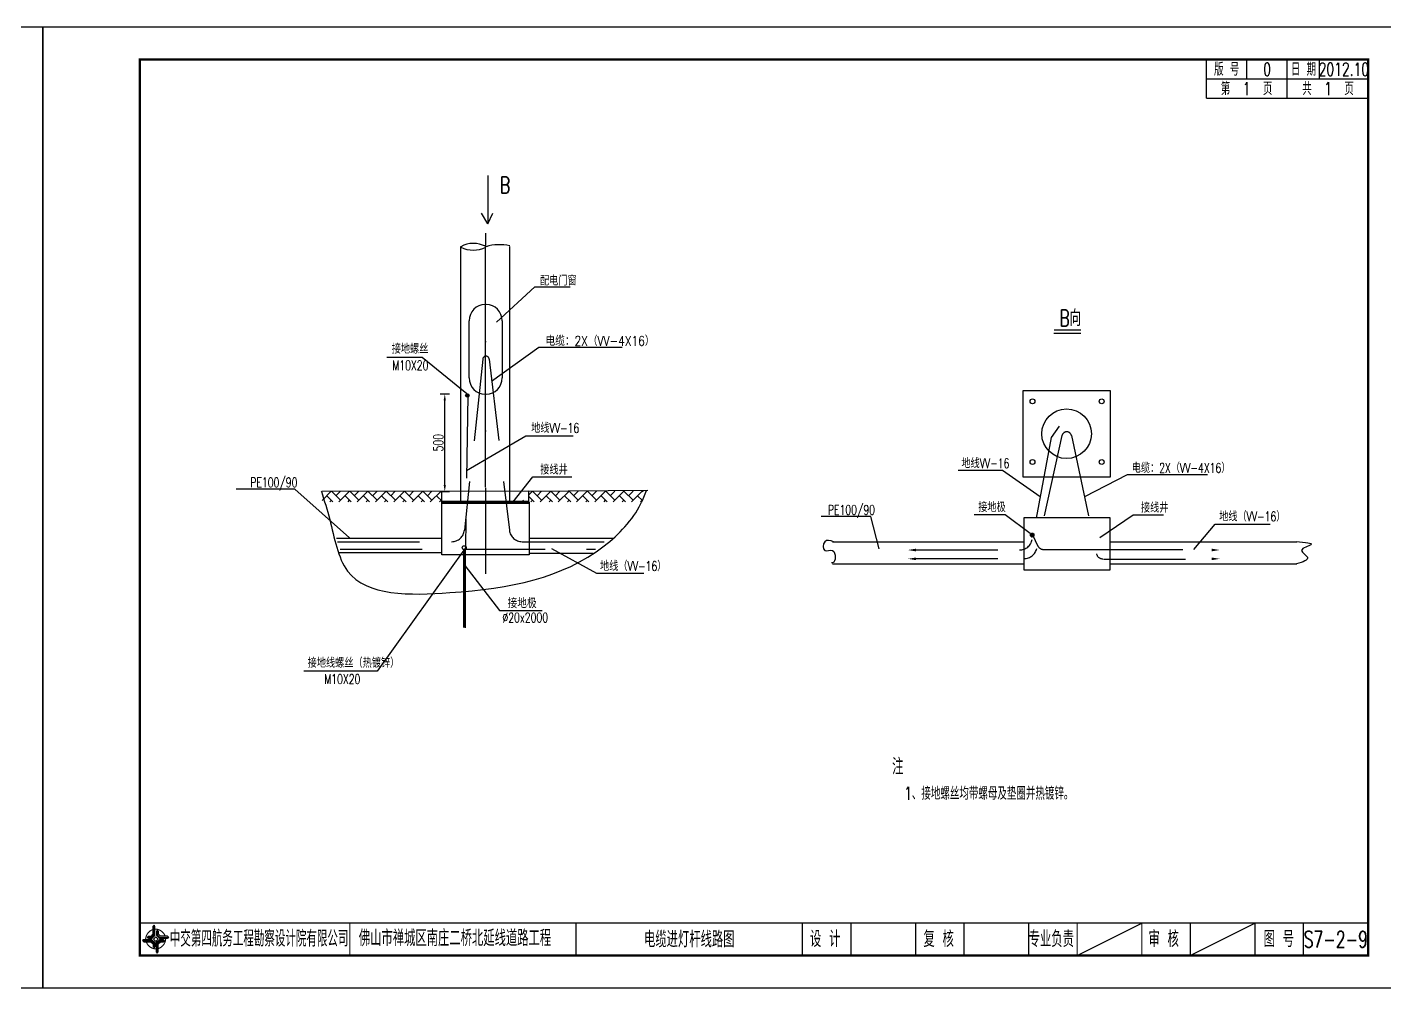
# Model space of a CAD drawing. Header units: millimetres. Extents: x 2 to 5882, y 1831 to 3462.
# Drawn here: x 5037.5 to 5457.5, y 2507.7 to 2804.7 of the extents above; entities that cross this region are included whole.
import ezdxf
from ezdxf.enums import TextEntityAlignment as Align

# ---------------------------------------------------------------- set-up
doc = ezdxf.new("R2010")
doc.units = ezdxf.units.MM
doc.linetypes.add('DASHEDX2', pattern=[38.1, 25.4, -12.7])
for name, color, linetype in [('TEL_TEXT', 7, 'Continuous'), ('WZ1', 7, 'Continuous'), ('图框', 7, 'Continuous'), ('尺寸标注', 4, 'Continuous'), ('文字', 7, 'Continuous'), ('标注', 4, 'Continuous'), ('次轮廓线', 7, 'Continuous'), ('边框0', 7, 'Continuous')]:
    doc.layers.add(name, color=color, linetype=linetype)
doc.styles.add('HZTXT', font='romans9_.shx', dxfattribs={"width": 0.7, "height": 4, "bigfont": 'hztxt.shx'})
doc.styles.get("Standard").update_dxf_attribs({"font": 'simplex1.shx', "width": 0.7, "bigfont": 'hztxt.shx'})
doc.dimstyles.new('比例1：100', dxfattribs={"dimtxt": 3, "dimasz": 2, "dimexe": 1.5, "dimexo": 1, "dimgap": 0.5, "dimtad": 1, "dimdec": 3, "dimlfac": 10, "dimdsep": 46, "dimtxsty": 'Standard', "dimblk": 'DIM', "dimcen": 2, "dimclrd": 4, "dimclre": 4, "dimclrt": 4, "dimaunit": 1, "dimadec": 4, "dimazin": 2, "dimtfac": 1, "dimtdec": 3, "dimtix": 1, "dimtmove": 2, "dimatfit": 3, "dimldrblk": 'DIM', "dimfxl": 0, "dimarcsym": 0})

# ---------------------------------------------------------------- blocks, each defined once
blk = doc.blocks.new('tb')
at = {"lineweight": -3}
h = blk.add_hatch(color=256, dxfattribs=at)
h.paths.add_polyline_path([(-1.23, -0.13), (-3.78, -0.14), (-4.14, -0.41), (-1.4, -0.44), (-0.56, -1.24), (-0.54, -2.62), (-0.27, -2.2), (-0.26, -1.06)])
h.paths.add_polyline_path([(0.13, -1.08), (0.14, -3.86), (0.41, -4.26), (0.44, -1.24), (1.25, -0.43), (2.66, -0.43), (2.26, -0.16), (1.07, -0.15)])
h.paths.add_polyline_path([(1.08, 0.3), (3.62, 0.3), (4.02, 0.56), (1.25, 0.57), (0.43, 1.39), (0.43, 2.8), (0.16, 2.41), (0.15, 1.24)])
h.paths.add_polyline_path([(-0.28, 1.21), (-0.28, 3.99), (-0.56, 4.39), (-0.57, 1.41), (-1.38, 0.6), (-2.74, 0.56), (-2.33, 0.3), (-1.2, 0.29)])
for p, q in [((-0.56, 4.39), (-0.57, 1.41)), ((-1.38, 0.6), (-2.74, 0.56)), ((-0.57, 1.41), (-1.38, 0.6)), ((0.43, 2.8), (0.43, 1.39)), ((0.43, 1.39), (1.25, 0.57)), ((1.25, 0.57), (4.02, 0.56)), ((-4.14, -0.41), (-1.4, -0.44)), ((-1.4, -0.44), (-0.56, -1.24)), ((-0.56, -1.24), (-0.54, -2.62)), ((0.41, -4.26), (0.44, -1.24)), ((0.44, -1.24), (1.25, -0.43)), ((1.25, -0.43), (2.66, -0.43))]:
    blk.add_line(p, q, dxfattribs=at)
at = {"lineweight": -3, "flags": 128}
for points in [[(-0.9, 3.99), (-0.9, 1.58), (-1.53, 0.91), (-2.34, 0.91), (-2.74, 0.56), (-2.33, 0.3), (-1.2, 0.29), (-0.28, 1.21), (-0.28, 3.99), (-0.56, 4.39)], [(-0.04, 0.77), (0.68, 0.04), (-0.04, -0.69), (-0.77, 0.05)], [(3.62, 0.92), (1.43, 0.92), (0.77, 1.54), (0.77, 2.38), (0.43, 2.8), (0.16, 2.41), (0.15, 1.24), (1.08, 0.3), (3.62, 0.3), (4.02, 0.56)], [(-3.73, -0.76), (-1.54, -0.76), (-0.89, -1.39), (-0.89, -2.21), (-0.54, -2.62), (-0.27, -2.2), (-0.26, -1.06), (-1.23, -0.13), (-3.78, -0.14), (-4.14, -0.41)], [(0.75, -3.85), (0.75, -1.43), (1.4, -0.78), (2.26, -0.78), (2.66, -0.43), (2.26, -0.16), (1.07, -0.15), (0.13, -1.08), (0.14, -3.86), (0.41, -4.26)]]:
    blk.add_lwpolyline(points, close=True, dxfattribs=at)
at = {"lineweight": -3, "const_width": 0.35, "flags": 128}
for points in [[(-0.9, 3.02, 0.324167), (-3.16, -0.14)], [(2.88, 0.92, 0.324403), (-0.24, 3.15)], [(0.75, -2.86, 0.325418), (3.02, 0.26)], [(-2.98, -0.76, 0.322976), (0.14, -2.98)]]:
    blk.add_lwpolyline(points, format="xyb", dxfattribs=at)
blk = doc.blocks.new('DIM')
at = {"layer": '尺寸标注', "ltscale": 0.01}
blk.add_solid([(-1, -0.17), (-1, 0.17), (0, 0)], dxfattribs=at)
blk = doc.blocks.new('*D207')
at = {"layer": 'DEFPOINTS', "color": 0}
for p in [(5164.35, 2691.32), (5166.73, 2691.32), (5164.35, 2661.14)]:
    blk.add_point(p, dxfattribs=at)
at = {"layer": '尺寸标注', "color": 4, "lineweight": -2}
for p, q in [((5165.35, 2691.32), (5168.23, 2691.32)), ((5166.73, 2663.14), (5166.73, 2689.32)), ((5165.35, 2661.14), (5168.23, 2661.14))]:
    blk.add_line(p, q, dxfattribs=at)
at = {"layer": '尺寸标注', "color": 4, "lineweight": -2, "xscale": 2, "yscale": 2, "zscale": 2}
for p, rotation in [((5166.73, 2691.32), 90), ((5166.73, 2661.14), 270)]:
    blk.add_blockref('DIM', p, dxfattribs=dict(at, rotation=rotation))
at = {"layer": '尺寸标注', "color": 4, "insert": (5164.73, 2676.23), "char_height": 3, "attachment_point": 5, "rotation": 90}
blk.add_mtext('500', dxfattribs=at)
blk = doc.blocks.new('series')
at = {"width": 0.75}
for tag, height, p in [('页码', 4, (-35, -19)), ('图名', 5, (-220, -282)), ('图号', 5, (-20, -282))]:
    blk.add_attdef(tag, text='', height=height, dxfattribs=at).set_placement(p, align=Align.MIDDLE_CENTER)
blk = doc.blocks.new('123')
blk.add_lwpolyline([(422.36, 2507.71), (422.36, 2804.71), (2.36, 2804.71), (2.36, 2507.71)], close=True)

msp = doc.modelspace()

# ---------------------------------------------------------------- hatches: boundary and pattern name
for points in [[(5174.26469, 2690.83885, 1.000008887), (5173.15929, 2690.83885, 1.000008887)], [(5188.85306, 2657.3344), (5188.85306, 2658.12786), (5169.5952, 2658.12786), (5169.5952, 2657.3344)]]:
    msp.add_hatch(color=256).paths.add_polyline_path(points)
at = {"linetype": 'DASHEDX2'}
h = msp.add_hatch(color=256, dxfattribs=at)
h.paths.add_polyline_path([(5348.30625, 2647.1773, 0.492237914), (5349.00202, 2647.7128, 0.386344841), (5348.50121, 2648.2642)])
h.paths.add_polyline_path([(5348.50121, 2648.2642, 0.442642509), (5347.89411, 2647.7128, 0.340268854), (5348.30625, 2647.1773)])

# ---------------------------------------------------------------- linework, layer by layer
for p, q in [((5180.01215, 2758.85121), (5180.01215, 2743.92834)), ((5180.01215, 2743.92834), (5178.10999, 2747.18639)), ((5180.01215, 2743.92834), (5181.64258, 2747.18639)), ((5179.37919, 2736.83619), (5179.37919, 2741.06941)), ((5171.64638, 2658.04499), (5171.64638, 2736.89902)), ((5179.34108, 2662.51147), (5179.34108, 2736.89902)), ((5186.82782, 2658.04499), (5186.82782, 2736.89902)), ((5182.74721, 2713.53627), (5194.54832, 2724.40607)), ((5194.54832, 2724.40607), (5205.49358, 2724.40607)), ((5174.2436, 2696.24569), (5174.2436, 2713.95404)), ((5184.51477, 2713.95404), (5184.51477, 2696.24569)), ((5355.16035, 2710.09961), (5363.52348, 2710.09961)), ((5179.2436, 2707.53748), (5179.51477, 2707.53748)), ((5181.196, 2695.25298), (5195.84674, 2705.77417)), ((5195.84674, 2705.77417), (5221.584, 2705.77417)), ((5159.69818, 2702.62983), (5148.78277, 2702.62983)), ((5173.5276, 2691.39155), (5159.69818, 2702.62983)), ((5179.51477, 2679.82913), (5179.2436, 2679.82913)), ((5173.49536, 2667.65261), (5191.80072, 2678.32925)), ((5191.80072, 2678.32925), (5206.39786, 2678.32925)), ((5339.27715, 2667.60319), (5325.53137, 2667.60319)), ((5350.88286, 2659.45342), (5339.27715, 2667.60319)), ((5187.88539, 2657.96496), (5193.97883, 2665.67669)), ((5193.97883, 2665.67669), (5206.02368, 2665.67669)), ((5364.70497, 2659.59552), (5377.96525, 2666.4148)), ((5377.96525, 2666.4148), (5402.65331, 2666.4148)), ((5120.33084, 2661.82318), (5102.20856, 2661.82318)), ((5137.25941, 2646.82723), (5120.33084, 2661.82318)), ((5128.52717, 2660.98079), (5128.79759, 2661.25121)), ((5192.73929, 2661.2306), (5128.65773, 2661.14565)), ((5128.78189, 2658.40708), (5131.62602, 2661.25121)), ((5132.14687, 2657.93207), (5130.22687, 2659.85206)), ((5134.46951, 2658.43785), (5131.65616, 2661.25121)), ((5133.0553, 2659.85206), (5134.45444, 2661.25121)), ((5133.96373, 2657.93207), (5137.28287, 2661.25121)), ((5137.80372, 2657.93207), (5135.88373, 2659.85206)), ((5140.12637, 2658.43785), (5137.31301, 2661.25121)), ((5138.71215, 2659.85206), (5140.1113, 2661.25121)), ((5139.62059, 2657.93207), (5142.93972, 2661.25121)), ((5143.46057, 2657.93207), (5141.54058, 2659.85206)), ((5145.78322, 2658.43785), (5142.96986, 2661.25121)), ((5144.36901, 2659.85206), (5145.76815, 2661.25121)), ((5145.27744, 2657.93207), (5148.59658, 2661.25121)), ((5149.11743, 2657.93207), (5147.19743, 2659.85206)), ((5151.44008, 2658.43785), (5148.62672, 2661.25121)), ((5150.02586, 2659.85206), (5151.42501, 2661.25121)), ((5150.9343, 2657.93207), (5154.25343, 2661.25121)), ((5154.77428, 2657.93207), (5152.85429, 2659.85206)), ((5157.09693, 2658.43785), (5154.28357, 2661.25121)), ((5155.68272, 2659.85206), (5157.08186, 2661.25121)), ((5156.59115, 2657.93207), (5159.91029, 2661.25121)), ((5160.43114, 2657.93207), (5158.51114, 2659.85206)), ((5162.75378, 2658.43785), (5159.94043, 2661.25121)), ((5161.33957, 2659.85206), (5162.73871, 2661.25121)), ((5162.248, 2657.93207), (5165.56714, 2661.25121)), ((5166.08799, 2657.93207), (5164.168, 2659.85206)), ((5165.79506, 2661.05343), (5165.59728, 2661.25121)), ((5165.79506, 2658.01264), (5165.79506, 2661.14565)), ((5179.30962, 2662.30989), (5179.30962, 2635.67137)), ((5192.66532, 2661.25524), (5229.55264, 2661.54238)), ((5192.72651, 2658.24939), (5192.68998, 2661.25524)), ((5192.72651, 2660.12631), (5193.85141, 2661.25121)), ((5194.37226, 2657.93207), (5192.72651, 2659.57782)), ((5196.69491, 2658.43785), (5193.88155, 2661.25121)), ((5195.2807, 2659.85206), (5196.67984, 2661.25121)), ((5196.18913, 2657.93207), (5199.50827, 2661.25121)), ((5200.02912, 2657.93207), (5198.10912, 2659.85206)), ((5202.35176, 2658.43785), (5199.53841, 2661.25121)), ((5200.93755, 2659.85206), (5202.33669, 2661.25121)), ((5201.84598, 2657.93207), (5205.16512, 2661.25121)), ((5205.68597, 2657.93207), (5203.76598, 2659.85206)), ((5208.00862, 2658.43785), (5205.19526, 2661.25121)), ((5206.5944, 2659.85206), (5207.99355, 2661.25121)), ((5207.50284, 2657.93207), (5210.82198, 2661.25121)), ((5211.34283, 2657.93207), (5209.42283, 2659.85206)), ((5213.66547, 2658.43785), (5210.85211, 2661.25121)), ((5212.25126, 2659.85206), (5213.6504, 2661.25121)), ((5213.15969, 2657.93207), (5216.47883, 2661.25121)), ((5216.99968, 2657.93207), (5215.07969, 2659.85206)), ((5219.32233, 2658.43785), (5216.50897, 2661.25121)), ((5217.90811, 2659.85206), (5219.30726, 2661.25121)), ((5218.81655, 2657.93207), (5222.13568, 2661.25121)), ((5222.65653, 2657.93207), (5220.73654, 2659.85206)), ((5224.97918, 2658.43785), (5222.16582, 2661.25121)), ((5223.56497, 2659.85206), (5224.96411, 2661.25121)), ((5224.4734, 2657.93207), (5227.79254, 2661.25121)), ((5227.85545, 2658.39001), (5226.39339, 2659.85206)), ((5228.05397, 2661.01992), (5227.82268, 2661.25121)), ((5128.81266, 2658.43785), (5128.7621, 2658.48841)), ((5131.13531, 2657.93207), (5131.64109, 2658.43785)), ((5136.79216, 2657.93207), (5137.29794, 2658.43785)), ((5142.44901, 2657.93207), (5142.95479, 2658.43785)), ((5148.10587, 2657.93207), (5148.61165, 2658.43785)), ((5153.76272, 2657.93207), (5154.2685, 2658.43785)), ((5159.41958, 2657.93207), (5159.92536, 2658.43785)), ((5165.07643, 2657.93207), (5165.58221, 2658.43785)), ((5190.53227, 2657.93207), (5191.03806, 2658.43785)), ((5193.3607, 2657.93207), (5193.86648, 2658.43785)), ((5199.01756, 2657.93207), (5199.52334, 2658.43785)), ((5204.67441, 2657.93207), (5205.18019, 2658.43785)), ((5210.33126, 2657.93207), (5210.83704, 2658.43785)), ((5215.98812, 2657.93207), (5216.4939, 2658.43785)), ((5221.64497, 2657.93207), (5222.15075, 2658.43785)), ((5227.30183, 2657.93207), (5227.80761, 2658.43785)), ((5298.52131, 2653.38011), (5283.17666, 2653.38011)), ((5301.05637, 2643.44344), (5298.52131, 2653.38011)), ((5340.05716, 2653.96462), (5330.46339, 2653.96462)), ((5347.85732, 2648.11952), (5340.05716, 2653.96462)), ((5369.34641, 2646.9505), (5379.68163, 2653.96462)), ((5379.68163, 2653.96462), (5389.0501, 2653.96462)), ((5398.44066, 2643.24861), (5405.0708, 2651.04207)), ((5405.0708, 2651.04207), (5422.08557, 2651.04207)), ((5133.18432, 2646.68689), (5165.81113, 2646.68689)), ((5192.8004, 2646.68689), (5218.69315, 2646.68689)), ((5134.0539, 2642.34271), (5165.81113, 2642.34271)), ((5172.86711, 2641.86014), (5172.86711, 2635.80593)), ((5172.88142, 2641.84695), (5172.88142, 2635.79274)), ((5192.8004, 2642.0531), (5212.60608, 2642.0531)), ((5199.73803, 2643.47949), (5213.68418, 2635.86286)), ((5286.68115, 2645.64122), (5345.92505, 2645.64122)), ((5372.51489, 2645.64122), (5430.29494, 2645.64122)), ((5172.93522, 2638.27349), (5183.66285, 2624.38807)), ((5286.68115, 2638.74264), (5345.92505, 2638.74264)), ((5372.51489, 2638.74264), (5430.29494, 2638.74264)), ((5213.68418, 2635.86286), (5228.33358, 2635.86286)), ((5183.66285, 2624.38807), (5196.81992, 2624.38807)), ((5362.36361, 2517.70635), (5382.36361, 2527.70635)), ((5397.36361, 2517.70635), (5417.36361, 2527.70635))]:
    msp.add_line(p, q)
for p, q in [((5178.4768, 2702.09775), (5172.82165, 2649.21693)), ((5180.46425, 2702.10851), (5186.70536, 2649.1739)), ((5173.85066, 2690.69971), (5173.11091, 2643.77668)), ((5356.80434, 2681.36687), (5354.30636, 2677.83826)), ((5354.30636, 2677.83826), (5348.4535, 2646.33791)), ((5357.65294, 2678.44369), (5349.83785, 2643.52698)), ((5360.58405, 2678.42744), (5368.33101, 2641.92086)), ((5350.14252, 2644.39383), (5348.69597, 2647.4651)), ((5133.55857, 2645.64227), (5168.84433, 2645.64227)), ((5134.33342, 2643.31971), (5213.36791, 2643.31971)), ((5190.67784, 2645.64227), (5217.08718, 2645.64227)), ((5312.42651, 2643.06862), (5344.52081, 2643.06862)), ((5351.94517, 2643.24554), (5369.68259, 2643.24554)), ((5369.68259, 2643.24554), (5404.14961, 2643.24554)), ((5312.42651, 2640.40065), (5345.84783, 2640.40065)), ((5345.93443, 2640.40065), (5345.77876, 2640.40065)), ((5370.48883, 2640.22471), (5404.04883, 2640.22471))]:
    msp.add_line(p, q, dxfattribs=at)
for points, const_width in [([(5452.36361, 2794.70635), (5072.36361, 2794.70635), (5072.36361, 2517.70635), (5452.36361, 2517.70635), (5452.36361, 2794.70635)], 0.7), ([(5355.15861, 2711.09961), (5363.52348, 2711.09961)], 0.4), ([(5165.89871, 2657.79671), (5192.74552, 2657.79671)], 1), ([(5172.64339, 2643.31372), (5172.64339, 2619.09128)], 0.45), ([(5173.12074, 2643.40687), (5173.12074, 2618.97562)], 0.45), ([(5072.36361, 2527.70635), (5452.36361, 2527.70635)], 0.4), ([(5347.36361, 2517.70635), (5347.36361, 2527.70635)], 0.4), ([(5362.36361, 2517.70635), (5362.36361, 2527.70635)], 0.4), ([(5382.36361, 2517.70635), (5382.36361, 2527.70635)], 0.4), ([(5397.36361, 2517.70635), (5397.36361, 2527.70635)], 0.4), ([(5417.36361, 2517.70635), (5417.36361, 2527.70635)], 0.4), ([(5432.36361, 2517.70635), (5432.36361, 2527.70635)], 0.4)]:
    msp.add_lwpolyline(points, dxfattribs=dict(const_width=const_width))
for points in [[(5345.65133, 2692.39384), (5372.58259, 2692.39384), (5372.58259, 2665.57791), (5345.65133, 2665.57791)], [(5165.81113, 2657.96496), (5192.8004, 2657.96496), (5192.8004, 2641.56499), (5165.81113, 2641.56499)], [(5345.92505, 2653.13135), (5372.51489, 2653.13135), (5372.51489, 2636.8037), (5345.92505, 2636.8037)]]:
    msp.add_lwpolyline(points, close=True)
for centre, radius in [((5173.71199, 2690.83885), 0.5527), ((5348.55043, 2689.03851), 0.75419), ((5369.95038, 2689.03851), 0.75419), ((5359.09343, 2679.01635), 7.68284), ((5348.55043, 2670.2578), 0.75419), ((5369.95038, 2670.2578), 0.75419), ((5172.76023, 2643.7843), 0.60542)]:
    msp.add_circle(centre, radius)
msp.add_circle((5348.44806, 2647.7128), 0.55396, dxfattribs=at)
for centre, radius, start, end in [((5175.64751, 2729.68111), 8.17235, 62.8305852, 119.0774654), ((5175.5275, 2744.47019), 8.67678, 243.6465476, 296.3534524), ((5183.62034, 2724.01139), 13.45598, 76.2186487, 107.7970244), ((5179.2436, 2713.95404), 5, 90, 180), ((5179.51477, 2713.95404), 5, 0, 90), ((5179.2436, 2696.24569), 5, 180, 270), ((5179.51477, 2696.24569), 5, 270, 0)]:
    msp.add_arc(centre, radius, start, end)
for centre, radius, start, end in [((5179.47113, 2701.99142), 1, 6.7242591, 173.8959165), ((5359.11672, 2678.11606), 1.5, 11.9808632, 167.3839429), ((5168.84433, 2649.64227), 4, 270, 353.8959165), ((5190.67784, 2649.64227), 4, 186.7242591, 270), ((5344.52081, 2647.06862), 4, 270, 349.4743063), ((5345.93443, 2644.40065), 4, 270, 347.3839429), ((5351.95188, 2645.24602), 2, 205.2201133, 269.6258452), ((5370.28745, 2642.33603), 2, 191.9808632, 270)]:
    msp.add_arc(centre, radius, start, end, dxfattribs=at)
for points, start_tangent in [([(5128.54655, 2661.16747), (5131.1553, 2652.47912), (5136.66264, 2636.55048), (5168.25743, 2629.88941), (5216.08441, 2644.36999), (5227.38896, 2657.40252), (5229.12812, 2661.45708)], (-0.097182772, -0.995266552)), ([(5287.02637, 2645.64122), (5284.26456, 2645.64122), (5284.26456, 2642.88179), (5286.68115, 2642.88179), (5286.68115, 2639.08757), (5286.33592, 2639.08757)], (0, -1)), ([(5430.20289, 2645.65903), (5434.68161, 2644.70012), (5431.80243, 2642.94213), (5433.56193, 2640.8645), (5430.20289, 2638.78688)], (0.371665998, -0.928366515))]:
    msp.add_spline(points, degree=3, dxfattribs=dict(start_tangent=start_tangent))
msp.add_point((5348.32411, 2647.09356), dxfattribs=at)
at = {"color": 0, "linetype": 'ByBlock'}
for points in [[(5312.49727, 2643.47734), (5312.49727, 2642.64401), (5309.99727, 2643.06068)], [(5403.93441, 2643.47734), (5403.93441, 2642.64401), (5406.43441, 2643.06068)], [(5312.49727, 2640.7527), (5312.49727, 2639.91937), (5309.99727, 2640.33603)], [(5403.93441, 2640.7527), (5403.93441, 2639.91937), (5406.43441, 2640.33603)]]:
    msp.add_solid(points, dxfattribs=at)
at = {"layer": 'DEFPOINTS', "color": 0, "linetype": 'ByBlock'}
for p in [(5309.99727, 2643.24922), (5406.43441, 2643.24922), (5309.99727, 2640.52458), (5406.43441, 2640.52458)]:
    msp.add_point(p, dxfattribs=at)
at = {"layer": '图框', "const_width": 0.4}
for points in [[(5137.36361, 2527.70635), (5137.36361, 2517.70635)], [(5207.36361, 2517.70635), (5207.36361, 2527.70635)], [(5277.36361, 2517.70635), (5277.36361, 2527.70635)], [(5292.36361, 2517.70635), (5292.36361, 2527.70635)], [(5312.36361, 2517.70635), (5312.36361, 2527.70635)], [(5327.36361, 2517.70635), (5327.36361, 2527.70635)], [(5347.36361, 2517.70635), (5347.36361, 2527.70635)]]:
    msp.add_lwpolyline(points, dxfattribs=at)
at = {"layer": '次轮廓线'}
for p, q in [((5402.36361, 2782.70635), (5402.36361, 2794.70635)), ((5414.86361, 2788.70635), (5414.86361, 2794.70635)), ((5427.36361, 2788.70635), (5427.36361, 2794.70635)), ((5437.36361, 2788.70635), (5437.36361, 2794.70635)), ((5402.36361, 2788.70635), (5452.36361, 2788.70635)), ((5427.36361, 2782.70635), (5427.36361, 2788.70635)), ((5402.36361, 2782.70635), (5452.36361, 2782.70635))]:
    msp.add_line(p, q, dxfattribs=at)
at = {"layer": '边框0', "color": 0}
for p, q in [((5173.11091, 2643.77668), (5145.79349, 2605.60314)), ((5145.79349, 2605.60314), (5123.15525, 2605.60314))]:
    msp.add_line(p, q, dxfattribs=at)

# ---------------------------------------------------------------- block references
ref = msp.add_blockref('series', (5462.36361, 2804.70635))
ref.add_attrib('页码', '第  1  页    共  1  页', dxfattribs={"height": 4, "width": 0.7}).set_placement((5427.36361, 2785.70635), align=Align.MIDDLE_CENTER)
ref.add_attrib('图名', '电缆进灯杆线路图', dxfattribs={"height": 5, "width": 0.7}).set_placement((5242.36361, 2522.70635), align=Align.MIDDLE_CENTER)
ref.add_attrib('图号', 'S7-2-9', dxfattribs={"height": 5, "width": 0.7}).set_placement((5442.36361, 2522.70635), align=Align.MIDDLE_CENTER)
at = {"lineweight": -3}
msp.add_blockref('tb', (5077.35934, 2522.71169), dxfattribs=at)
at = {"layer": '标注'}
for p in [(4620, 0), (5040, 0)]:
    msp.add_blockref('123', p, dxfattribs=at)

# ---------------------------------------------------------------- texts
at = {"width": 0.7}
for s, p in [('专业负责', (5354.35384, 2522.80094)), ('审 核', (5389.12764, 2522.80094)), ('图 号', (5424.74681, 2522.80094))]:
    msp.add_text(s, height=5, dxfattribs=at).set_placement(p, align=Align.MIDDLE_CENTER)
at = {"layer": 'TEL_TEXT', "color": 7, "width": 0.7}
for s, p in [('接地线螺丝（热镀锌）', (5124.30772, 2606.68116)), ('M10X20', (5129.44706, 2601.64782))]:
    msp.add_text(s, height=3, dxfattribs=at).set_placement(p)
at = {"layer": 'WZ1', "color": 0, "style": 'HZTXT'}
for s, width, p in [('配电门窗', 0.7, (5196.19111, 2724.84163)), ('电缆：2X（VV-4X16）', 0.8, (5197.8888, 2706.21388)), ('地线（VV-16）', 0.7, (5214.75986, 2636.58968)), ('接地极', 0.8, (5186.15297, 2625.09642)), ('∅20x2000', 0.7, (5184.56004, 2620.67437))]:
    msp.add_text(s, height=3, dxfattribs=dict(at, width=width)).set_placement(p)
at = {"layer": 'WZ1', "color": 0, "width": 0.7}
for s, p in [('地线VV-16', (5326.54357, 2668.37202)), ('电缆：2X（VV-4X16）', (5379.22339, 2666.94181)), ('接地极', (5331.76137, 2654.80956)), ('接线井', (5382.0987, 2654.64291)), ('地线（VV-16）', (5406.27666, 2651.93048))]:
    msp.add_text(s, height=3, dxfattribs=at).set_placement(p)
at = {"layer": 'WZ1', "color": 0, "width": 28.588, "attachment_point": 1}
for s, insert, char_height in [('B', (5183.81648, 2758.38714), 5), ('接地螺丝', (5150.31369, 2706.76551), 3), ('M10X20', (5150.5125, 2701.64969), 3), ('地线VV-16', (5193.45257, 2682.28712), 3), ('接线井', (5196.27076, 2669.41161), 3), ('PE100/90', (5106.56414, 2665.46843), 3), ('PE100/90', (5285.23401, 2656.97266), 3)]:
    msp.add_mtext(s, dxfattribs=dict(at, insert=insert, char_height=char_height))
at = {"layer": '图框'}
for s, width, p in [('中交第四航务工程勘察设计院有限公司', 0.65, (5109.29445, 2522.9548)), ('佛山市禅城区南庄二桥北延线道路工程', 0.7, (5169.89249, 2523.09299)), ('设 计', 0.7, (5284.40828, 2522.80094)), ('复 核', 0.7, (5319.50309, 2522.80094))]:
    msp.add_text(s, height=5, dxfattribs=dict(at, width=width)).set_placement(p, align=Align.MIDDLE_CENTER)
at = {"layer": '文字', "width": 0.7}
for s, p in [('版 号', (5408.61361, 2791.70635)), ('0', (5421.11361, 2791.70635)), ('日 期', (5432.36361, 2791.70635)), ('2012.10', (5444.86361, 2791.70635))]:
    msp.add_text(s, height=4, dxfattribs=at).set_placement(p, align=Align.MIDDLE_CENTER)
for s, height, p in [('B向', 5, (5356.88023, 2712.27468)), ('注', 5, (5305.11063, 2573.62585)), ('1、接地螺丝均带螺母及垫圈并热镀锌。', 4, (5308.81752, 2565.83517))]:
    msp.add_text(s, height=height, dxfattribs=at).set_placement(p)

# ---------------------------------------------------------------- dimensions: what is measured, and where the dimension line sits
at = {"layer": '尺寸标注'}
dim = msp.add_linear_dim(base=(5166.72692, 2691.31763), p1=(5164.34891, 2661.1381), p2=(5164.34891, 2691.31763), angle=90, text='500', dimstyle='比例1：100', dxfattribs=at)
dim.commit()
dim.dimension.update_dxf_attribs({"geometry": '*D207', "text_midpoint": (5164.72692, 2676.22787)})

doc.saveas('drawing.dxf')
